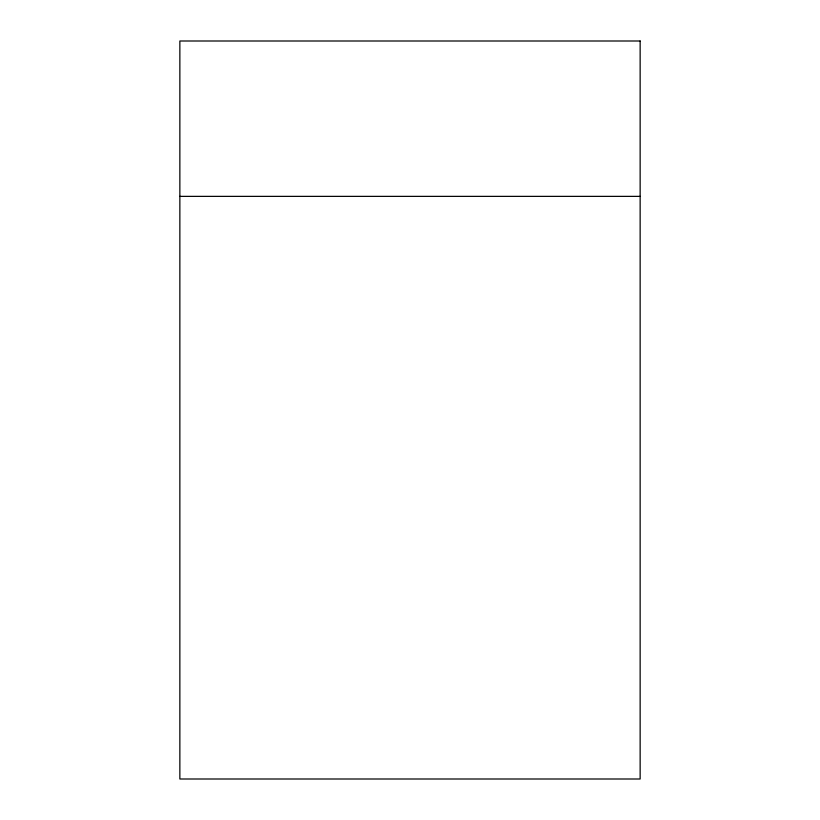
<?xml version="1.0" encoding="UTF-8"?>
<svg xmlns="http://www.w3.org/2000/svg" width="820" height="820" viewBox="0 0 820 820"><rect width="100%" height="100%" fill="white"/><g stroke="black" fill="none" stroke-linecap="round" stroke-linejoin="round"><path stroke-width="1.23" d="M179.857 196.369L640.143 196.369M640.143 41L179.857 41L179.857 779L640.143 779L640.143 41"/></g></svg>
